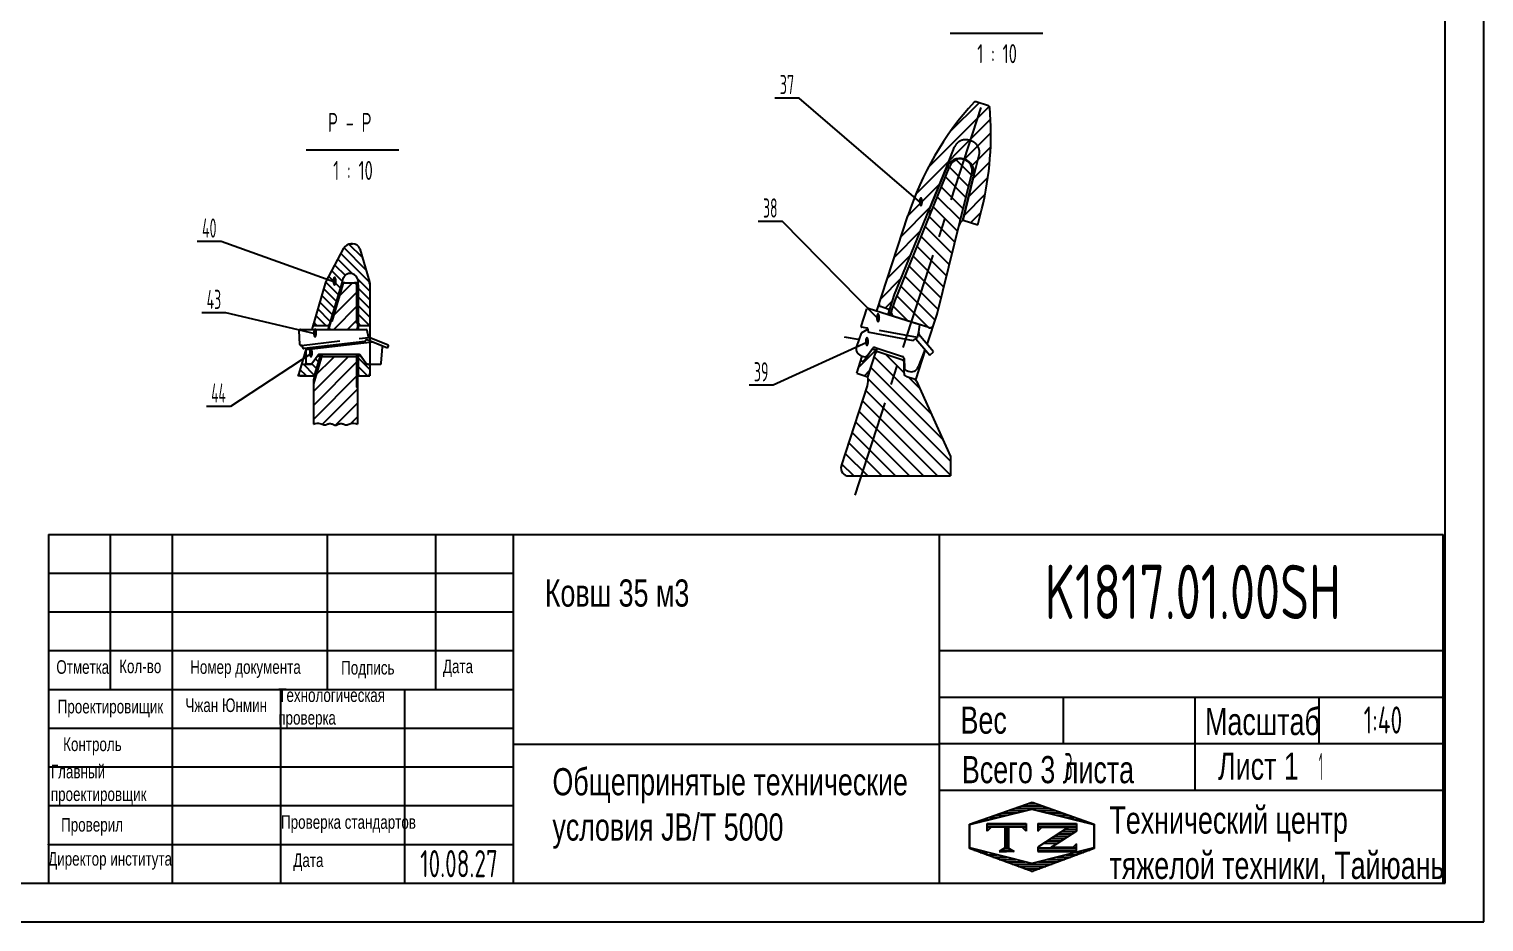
# Model space of a CAD drawing. Header units: millimetres. Extents: x 0 to 16800, y 391 to 12271.
# Drawn here: x 9305 to 16800, y 391 to 4991 of the extents above; entities that cross this region are included whole.
import ezdxf
from ezdxf.enums import TextEntityAlignment as Align

# ---------------------------------------------------------------- set-up
doc = ezdxf.new("R2010")
doc.units = ezdxf.units.MM
doc.header["$LTSCALE"] = 400
doc.linetypes.add('F', pattern=[0.75, 0.5, -0.25])
doc.linetypes.add('G', pattern=[2, 1.25, -0.25, 0.25, -0.25])
for name, color, linetype in [('01', 7, 'Continuous'), ('02', 1, 'Continuous'), ('04', 2, 'F'), ('05', 4, 'G'), ('11', 3, 'Continuous'), ('THICK', 7, 'Continuous')]:
    doc.layers.add(name, color=color, linetype=linetype)
doc.styles.get("Standard").update_dxf_attribs({"font": 'isocp', "width": 0.707, "bigfont": 'intecad.shx'})

# ---------------------------------------------------------------- blocks, each defined once
blk = doc.blocks.new('*U157')
at = {"layer": '01'}
for points in [[(415, 5), (415, 292)], [(25, 5), (415, 5)]]:
    blk.add_lwpolyline(points, dxfattribs=at)
at = {"layer": '02'}
for points in [[(420, 0), (420, 297)], [(0, 0), (420, 0)]]:
    blk.add_lwpolyline(points, dxfattribs=at)
blk = doc.blocks.new('*X161')
at = {"color": 0}
for p, q in [((127.0623067599372, 7.8), (132.0623067599371, 7.8)), ((127.0623067599372, 7.5), (132.0623067599371, 7.5)), ((127.0623067599372, 7.199999999999999), (127.3186648170174, 7.199999999999999)), ((128.3047797535214, 5.7), (130.1040560546682, 5.7)), ((128.7684504477093, 6), (130.5728060571586, 6)), ((129.2321211418971, 6.3), (131.0415560596489, 6.3)), ((129.695791836085, 6.6), (131.5103060621392, 6.6)), ((130.1594625302728, 6.899999999999999), (131.9790560646296, 6.899999999999999)), ((130.6231332244607, 7.199999999999999), (132.0623067599371, 7.199999999999999)), ((127.8411090593335, 5.399999999999999), (129.6353060521779, 5.399999999999999))]:
    blk.add_line(p, q, dxfattribs=at)
blk = doc.blocks.new('*X162')
at = {"color": 0}
for p, q in [((127.0623067599372, 4.8), (132.0621698415488, 4.8)), ((127.0623067599372, 4.5), (132.0621698415488, 4.5)), ((131.8374764070971, 5.1), (132.0621698415488, 5.1))]:
    blk.add_line(p, q, dxfattribs=at)
blk = doc.blocks.new('*X160')
at = {"color": 0}
for p, q in [((122.3410681278686, 4.5), (123.7212659738369, 4.5)), ((122.8178747700011, 4.8), (123.2444593317044, 4.8))]:
    blk.add_line(p, q, dxfattribs=at)
blk = doc.blocks.new('*X159')
at = {"color": 0}
for p, q in [((120.5312355100469, 7.8), (125.5312355100469, 7.8)), ((120.5312355100469, 7.5), (125.5312355100469, 7.5)), ((120.5312355100469, 7.199999999999999), (120.7875935671271, 7.199999999999999)), ((125.2748774529667, 7.199999999999999), (125.5312355100469, 7.199999999999999))]:
    blk.add_line(p, q, dxfattribs=at)
blk = doc.blocks.new('*X158')
at = {"color": 0}
for p, q in [((123.2428547894613, 9.6), (125.5249078678534, 9.6)), ((124.1041828740822, 9.9), (128.5163037872527, 9.9)), ((124.965510958703, 10.2), (127.6661617463699, 10.2)), ((125.8268390433239, 10.5), (126.8160197054871, 10.5)), ((127.0195949627868, 9.6), (129.3664458281355, 9.6)), ((118.2196210261618, 7.8), (118.3249078678534, 7.8)), ((118.936214366357, 8.1), (119.5249078678534, 8.1)), ((119.7975424509778, 8.4), (120.7249078678534, 8.4)), ((120.6588705355987, 8.7), (121.9249078678534, 8.7)), ((121.5201986202196, 9), (123.1249078678534, 9)), ((122.3815267048405, 9.299999999999999), (124.3249078678534, 9.299999999999999)), ((128.2195949627868, 9.299999999999999), (130.2165878690183, 9.299999999999999)), ((129.4195949627868, 9), (131.0667299099011, 9)), ((130.6195949627867, 8.7), (131.9168719507838, 8.7)), ((131.8195949627868, 8.4), (132.7670139916666, 8.4)), ((133.0195949627868, 8.1), (133.6171560325494, 8.1)), ((134.2195949627868, 7.8), (134.3244429950832, 7.8)), ((118.2196210261618, 7.5), (118.2722514153201, 7.5)), ((118.2196210261618, 7.199999999999999), (118.2722514153201, 7.199999999999999)), ((118.2196210261618, 6.899999999999999), (118.2722514153201, 6.899999999999999)), ((118.2196210261618, 6.6), (118.2722514153201, 6.6)), ((118.2196210261618, 6.3), (118.2722514153201, 6.3)), ((118.2196210261618, 6), (118.2722514153201, 6)), ((118.2196210261618, 5.7), (118.2722514153201, 5.7)), ((134.2722514153201, 7.5), (134.3244429950832, 7.5)), ((134.2722514153201, 7.199999999999999), (134.3244429950832, 7.199999999999999)), ((134.2722514153201, 6.899999999999999), (134.3244429950832, 6.899999999999999)), ((134.2722514153201, 6.6), (134.3244429950832, 6.6)), ((134.2722514153201, 6.3), (134.3244429950832, 6.3)), ((134.2722514153201, 6), (134.3244429950832, 6)), ((134.2722514153201, 5.7), (134.3244429950832, 5.7)), ((118.2196210261618, 5.399999999999999), (118.2722514153201, 5.399999999999999)), ((118.2196210261618, 5.1), (118.2722514153201, 5.1)), ((118.2196210261618, 4.8), (118.2722514153201, 4.8)), ((118.7871024193513, 4.5), (119.4195949627868, 4.5)), ((119.6109814534998, 4.2), (120.6195949627868, 4.2)), ((120.4348604876484, 3.9), (121.8195949627868, 3.9)), ((130.7249078678534, 3.9), (132.1379727865084, 3.9)), ((131.9249078678534, 4.2), (132.9511521266897, 4.2)), ((133.1249078678534, 4.5), (133.7643314668709, 4.5)), ((134.2722514153201, 5.399999999999999), (134.3244429950832, 5.399999999999999)), ((134.2722514153201, 5.1), (134.3244429950832, 5.1)), ((134.2722514153201, 4.8), (134.3244429950832, 4.8)), ((121.2587395217969, 3.6), (123.0195949627868, 3.6)), ((122.0826185559454, 3.3), (124.2195949627868, 3.3)), ((122.9064975900939, 3), (125.4195949627868, 3)), ((123.7303766242424, 2.7), (128.8852554257836, 2.7)), ((124.5542556583909, 2.4), (128.0720760856023, 2.4)), ((125.3781346925394, 2.1), (127.2588967454211, 2.1)), ((127.1249078678534, 3), (129.6984347659648, 3)), ((128.3249078678534, 3.3), (130.511614106146, 3.3)), ((129.5249078678534, 3.6), (131.3247934463272, 3.6)), ((126.2020137266879, 1.8), (126.4457174052399, 1.8))]:
    blk.add_line(p, q, dxfattribs=at)

msp = doc.modelspace()

# ---------------------------------------------------------------- hatches: boundary and pattern name
at = {"layer": '02'}
h = msp.add_hatch(dxfattribs=at)
h.set_pattern_fill('ANSI31', color=256, scale=16, style=0)
h.set_pattern_definition([(45, (-93172.12406388612, -43059.25666816656), (-35.92102448427661, 35.92102448427661), [])])
edge = h.paths.add_edge_path()
edge.add_line((13741.52497592233, 3554.646681255199), (13763.91771655795, 3623.564450461632))
edge.add_line((13763.91771655801, 3623.56445046185), (14030.70012741613, 4278.55482508137))
edge.add_arc((14099.23335716821, 4250.640735095276), 73.99999999999999, 71.32396867572572, 157.8385698437557, ccw=False)
edge.add_arc((14100.89409910086, 4250.101127330981), 73.99999999999999, -13.838569843708797, 72.67603132435539, ccw=False)
edge.add_line((14172.74613707466, 4232.401278772002), (14117.24597458201, 4007.099928329055))
edge.add_line((14117.24597458201, 4007.099928329055), (14193.53161893902, 3982.313219937638))
edge.add_line((14193.53161893902, 3982.313219937638), (14213.90766040463, 4065.029187832228))
edge.add_arc((12660.35008259266, 4447.728616134624), 1600, 346.1614301558864, 364.9973331147249)
edge.add_arc((14244.30610106742, 4586.232520547517), 9.999999999999998, 4.997333114724878, 71.99999999993966)
edge.add_line((14247.39627101117, 4595.743085710474), (14183.70415287534, 4616.437909387587))
edge.add_arc((14180.61398293158, 4606.92734422463), 9.999999999999998, 71.99999999993966, 137.5640099072211)
edge.add_arc((15354.08428238436, 3534.049226122585), 1600, 137.5640099072211, 161.9999999999397)
edge.add_line((13832.39385631212, 4028.476417122492), (13684.60486037821, 3573.628657361045))
edge.add_arc((13694.11542554116, 3570.5384874173), 9.999999999999998, 161.9999999999397, 251.9999999999397)
edge.add_line((13691.0252555974, 3561.027922254358), (13729.06751624919, 3548.667242479274))
edge.add_arc((13732.15599400574, 3558.199308919571), 10.01992941467413, 252.0471957395495, 339.2337552870497)
edge = h.paths.add_edge_path(flags=16)
edge.add_line((14133.06130197055, 4317.452158138567), (14122.9293939955, 4320.74421460005))
h = msp.add_hatch(dxfattribs=at)
h.set_pattern_fill('ANSI31', color=256, scale=16, angle=90, style=0)
h.set_pattern_definition([(135, (-94871.10424585326, -43059.25666816656), (-35.92102448427661, -35.92102448427661), [])])
h.paths.add_polyline_path([(14162.02919659196, 4247.428857998351, 0.391093997174669), (14122.70763406714, 4318.713344320193, 0.001446825827150962), (14122.31017114601, 4318.838442630306), (13850.39827775017, 3481.97968476381), (13894.97909615261, 3467.701258129735), (13894.92933579706, 3467.437763707796), (13939.77616456819, 3452.866145726464, 0.4142135623745085), (13964.97763478168, 3465.706936164835), (13983.5186544442, 3522.770327142814)])
h.paths.add_polyline_path([(14122.31017114601, 4318.838442630306, 0.03170940632132205), (14113.44557089947, 4320.994937439373, 0.3497925099405142), (14048.20330384125, 4284.413132494348), (13766.67776872892, 3593.226201859961), (13748.13674906639, 3536.162810882332, 0.4142135623731584), (13760.97753950481, 3510.961340668928), (13834.67911146557, 3487.014248294825), (13850.39827775001, 3481.97968476333)])
h.paths.add_polyline_path([(13877.15247901656, 3176.160361007333, 0.2107449059231601), (13865.11877063034, 3186.920229596519), (13827.12058269773, 3199.266589276962, -0.3249196962331725), (13813.3009225852, 3218.287719602875), (13813.3009225852, 3276.402572804825, 0.3249196962331272), (13806.39109252896, 3285.913137967782), (13788.57345316155, 3291.702439938617), (13592.6927022269, 2688.843477537524), (14052.82600866375, 2688.843477537532), (14052.82600866372, 2788.843477537539)])
h.paths.add_polyline_path([(13788.57345316153, 3291.702439938632), (13678.25089727131, 3327.548411286141, 0.4142135623734394), (13665.65016216461, 3321.128016066945), (13625.47795289585, 3197.490668948532, -0.1395991324167822), (13623.86784686547, 3153.702456395742), (13489.83902483076, 2741.204157312513, 0.5095254494942445), (13527.88128548257, 2688.843477537532), (13592.69270222688, 2688.843477537524)])
at = {"layer": '02', "linetype": 'Continuous'}
h = msp.add_hatch(dxfattribs=at)
h.set_pattern_fill('ANSI31', color=1, scale=10, style=0)
h.set_pattern_definition([(135, (11701.09604028678, 3000.286497573941), (22.45064030267288, 22.45064030267288), [])])
edge = h.paths.add_edge_path()
edge.add_ellipse((10846.36335461185, 3469.970636689), major_axis=(-4.242640687129896, 4.242640687129896), ratio=0.9999999999994644, start_angle=134.9999999999847, end_angle=208.5112462941349, ccw=False)
edge.add_line((10846.36335461185, 3463.970636689), (10775.44695041649, 3463.970636689))
edge.add_ellipse((10775.44695041649, 3469.970636688993), major_axis=(-4.242640687117602, 4.242640687117602), ratio=0.9999999999993895, start_angle=28.511246294097305, end_angle=134.9999999999825, ccw=False)
edge.add_line((10769.69369763063, 3471.67359951361), (10831.39215822174, 3680.114344753876))
edge.add_ellipse((10869.7471767941, 3668.761259256431), major_axis=(-28.28427124739785, 28.28427124739785), ratio=0.9999999999919409, start_angle=17.028564733254427, end_angle=28.511246294265106, ccw=False)
edge.add_line((10834.41991529288, 3687.522511741865), (10927.46837781534, 3862.731889174405))
edge.add_ellipse((10962.79563931661, 3843.970636689), major_axis=(-28.2842712474632, 28.2842712474632), ratio=0.9999999999998955, start_angle=-45.00000000000301, end_angle=17.028564733192923, ccw=False)
edge.add_line((10962.79563931661, 3883.970636689), (10972.33044226117, 3883.970636689))
edge.add_ellipse((10972.3304422612, 3843.970636689008), major_axis=(28.28427124745773, 28.28427124745773), ratio=0.9999999999996941, start_angle=335.5560452195183, end_angle=405.0000000000505, ccw=False)
edge.add_line((11009.78360936396, 3858.015574352501), (11058.47978162035, 3689.408987883913))
edge.add_ellipse((11020.05046098777, 3678.310009745443), major_axis=(28.28427124737776, 28.28427124737776), ratio=0.9999999999975246, start_angle=314.99999999992906, end_angle=331.10952986378385, ccw=False)
edge.add_line((11060.05046098777, 3678.310009745443), (11060.05046098777, 3469.970636689))
edge.add_ellipse((11054.05046098777, 3469.970636689), major_axis=(-4.242640687120002, 4.242640687120002), ratio=0.9999999999996622, start_angle=134.9999999999903, end_angle=225.0000000000097, ccw=False)
edge.add_line((11054.05046098777, 3463.970636689), (11006.05046098777, 3463.970636689))
edge.add_ellipse((11006.05046098777, 3469.970636689), major_axis=(4.242640687120002, 4.242640687120002), ratio=0.9999999999996624, start_angle=134.9999999999903, end_angle=225.0000000000097, ccw=False)
edge.add_line((11000.05046098777, 3469.970636689), (11000.05046098777, 3673.970636689))
edge.add_line((11000.05046098777, 3673.970636689), (11000.05046098777, 3683.135788078913))
edge.add_line((11000.05046098777, 3683.135788078913), (11000.05046098777, 3691.978220183451))
edge.add_ellipse((10960.05046098777, 3691.978220183466), major_axis=(28.28427124746496, 28.28427124746495), ratio=0.9999999999997682, start_angle=314.9999999999725, end_angle=478.5112462941177)
edge.add_line((10921.69544241538, 3703.331305680882), (10915.94205440767, 3683.89418403321))
edge.add_line((10915.94205440767, 3683.89418403321), (10852.11660739772, 3468.267673864384))
edge = h.paths.add_edge_path()
edge.add_line((11044.25339203217, 3266.441606502949), (11046.05046098778, 3263.970636688993))
edge.add_line((11046.05046098778, 3263.970636688993), (11049.10580853799, 3263.970636689))
edge.add_line((11049.10580853799, 3263.970636689), (11054.05046098777, 3263.970636689))
edge.add_ellipse((11054.05046098777, 3257.970636689), major_axis=(4.242640687120002, 4.242640687120002), ratio=0.9999999999996624, start_angle=314.99999999999034, end_angle=405.00000000000966, ccw=False)
edge.add_line((11060.05046098777, 3257.970636689), (11060.05046098777, 3213.970636689))
edge.add_ellipse((11050.05046098777, 3213.970636689), major_axis=(7.07106781186792, 7.07106781186792), ratio=0.9999999999993087, start_angle=225.0000000000198, end_angle=314.9999999999802, ccw=False)
edge.add_line((11050.05046098777, 3203.970636689), (11010.05046098777, 3203.970636689))
edge.add_ellipse((11010.05046098777, 3213.970636689), major_axis=(-7.071067811867919, 7.071067811867918), ratio=0.9999999999993088, start_angle=45.00000000001978, end_angle=134.9999999999802, ccw=False)
edge.add_line((11000.05046098777, 3213.970636689), (11000.05046098777, 3307.970636689))
edge.add_line((11000.05046098777, 3307.970636689), (11010.99511343757, 3307.970636689))
edge.add_ellipse((11010.99511343754, 3301.970636688993), major_axis=(-4.24264068713698, 4.24264068713698), ratio=0.9999999999972989, start_angle=261.02737338505597, end_angle=314.99999999964473, ccw=False)
edge.add_line((11015.84752994338, 3305.499666875045), (11044.25339203217, 3266.441606502949))
edge = h.paths.add_edge_path()
edge.add_line((10757.38933684357, 3263.970636689), (10760.44468439378, 3263.970636688993))
edge.add_line((10760.44468439378, 3263.970636688993), (10762.24175334939, 3266.441606502949))
edge.add_line((10762.24175334939, 3266.441606502949), (10790.64761543818, 3305.499666875045))
edge.add_ellipse((10795.50003194402, 3301.970636688993), major_axis=(-4.242640687129756, 4.242640687129755), ratio=0.9999999999974758, start_angle=-45.00000000007242, end_angle=8.97262661499019, ccw=False)
edge.add_line((10795.50003194402, 3307.970636689), (10804.66868439381, 3307.970636689))
edge.add_line((10804.66868439381, 3307.970636689), (10776.00455606698, 3211.132365314645))
edge.add_ellipse((10766.41580142388, 3213.970636689008), major_axis=(7.071067811875904, 7.071067811875906), ratio=0.9999999999989837, start_angle=225.0000000000291, end_angle=298.51124629406064, ccw=False)
edge.add_line((10766.41580142388, 3203.970636689), (10703.84250360445, 3203.970636689))
edge.add_ellipse((10703.84250360445, 3213.970636689008), major_axis=(-7.071067811872068, 7.071067811872067), ratio=0.9999999999993527, start_angle=28.51124629414062, end_angle=134.9999999999814, ccw=False)
edge.add_line((10694.25374896135, 3216.808908063364), (10706.94169763062, 3259.673599513617))
edge.add_ellipse((10712.69495041648, 3257.970636689), major_axis=(4.242640687124984, 4.242640687124985), ratio=0.9999999999978364, start_angle=45.000000000062016, end_angle=118.5112462940306, ccw=False)
edge.add_line((10712.69495041648, 3263.970636689), (10757.38933684357, 3263.970636689))
at = {"layer": '02'}
h = msp.add_hatch(dxfattribs=at)
h.set_pattern_fill('ANSI31', color=256, scale=16, style=0)
h.set_pattern_definition([(45, (1184.812844340893, 7188.556778531665), (-35.92102448427661, 35.92102448427661), [])])
h.paths.add_polyline_path([(10991.87890779981, 3673.970636689, 0.414213562373097), (10981.87890779981, 3683.970636689), (10931.60512055166, 3683.970636689, 0.3322256643592483), (10922.01636590857, 3676.808908063364), (10853.79097022931, 3446.317706444277, 0.1766281230566086), (10860.22779076971, 3443.970636689), (10987.87890779981, 3443.970636689, 0.1032437171756944), (10991.87890779981, 3444.805485299095)])
h.paths.add_polyline_path([(10991.87890779981, 3303.135788078913, 0.1032437171756951), (10987.87890779981, 3303.970636689), (10812.86779076971, 3303.970636689, 0.03094332138237123), (10811.63360759564, 3303.894184033217), (10769.87890779981, 3162.831009047301), (10769.87890779981, 2954.805338326607), (10779.92163240918, 2958.728541451614), (10788.76757967481, 2960.540963326608), (10796.55590975293, 2960.69682270161), (10803.42578279981, 2959.650338326608), (10809.51635897168, 2957.855728951608), (10814.96679842476, 2955.767213326622), (10819.91626131543, 2953.839010201611), (10824.50390779981, 2952.525338326608), (10828.85034334668, 2952.164635201609), (10833.00195467481, 2952.632213326606), (10836.98657381543, 2953.687603951612), (10840.83203279981, 2955.09033832661), (10844.56616365924, 2956.599947701621), (10848.21679842481, 2957.975963326606), (10851.81176912793, 2958.977916451613), (10855.37890779981, 2959.365338326612), (10858.94140779981, 2958.973463326611), (10862.50390779981, 2957.940338326609), (10866.06640779982, 2956.479713326602), (10869.62890779981, 2954.805338326607), (10873.19140779981, 2953.130963326612), (10876.75390779981, 2951.670338326612), (10880.31640779981, 2950.63721332661), (10883.87890779981, 2950.245338326609), (10887.44140779981, 2950.63721332661), (10891.00390779979, 2951.670338326612), (10894.56640779981, 2953.130963326619), (10898.12890779981, 2954.805338326607), (10901.69140779981, 2956.479713326609), (10905.25390779981, 2957.940338326609), (10908.81640779981, 2958.973463326611), (10912.37890779981, 2959.365338326612), (10915.94604647168, 2958.977916451613), (10919.54101717481, 2957.975963326613), (10923.19165194042, 2956.599947701614), (10926.92578279981, 2955.09033832661), (10930.77124178418, 2953.687603951612), (10934.75586092481, 2952.632213326613), (10938.90747225293, 2952.164635201609), (10943.25390779981, 2952.525338326608), (10947.84155428418, 2953.839010201611), (10952.79101717494, 2955.767213326666), (10958.2414566279, 2957.855728951608), (10964.33203279981, 2959.650338326615), (10971.20190584668, 2960.69682270161), (10978.99023592481, 2960.540963326608), (10987.83618319043, 2958.728541451614), (10997.87890779981, 2954.805338326607), (10997.87890779981, 3143.970636689008, -0.4142135623730062), (10991.87890779981, 3149.970636689008)])
h.paths.add_polyline_path([(10811.63360759564, 3303.894184033217, 0.2982166266984408), (10803.27903612662, 3296.808908063364), (10769.87890779981, 3183.970636688986), (10769.87890779981, 3162.831009047308)], flags=16)
h.paths.add_polyline_path([(10997.87890779981, 3293.970636689, 0.2982166266985458), (10991.87890779981, 3303.135788078913), (10991.87890779981, 3149.970636689008, 0.4142135623730063), (10997.87890779981, 3143.970636689008)], flags=17)
h.paths.add_polyline_path([(10997.87890779981, 3673.970636689, 0.2982166266985), (10991.87890779981, 3683.135788078913), (10991.87890779981, 3673.970636689), (10991.87890779981, 3444.805485299095, 0.2982166266984984), (10997.87890779981, 3453.970636689)])
h.paths.add_polyline_path([(10922.01636590857, 3676.808908063364), (10924.11360759563, 3683.894184033217, 0.298216626698645), (10915.75903612662, 3676.808908063364), (10850.63903612662, 3456.808908063364, 0.2982166266985046), (10853.79097022931, 3446.317706444277)])
h.paths.add_polyline_path([(10931.60512055166, 3683.970636689), (10925.34779076971, 3683.970636689, 0.03094332138223438), (10924.11360759563, 3683.894184033217), (10922.01636590857, 3676.808908063364, -0.3322256643592484)], flags=16)
h.paths.add_polyline_path([(10991.87890779981, 3683.135788078913, 0.1032437171756972), (10987.87890779981, 3683.970636689), (10981.87890779981, 3683.970636689, -0.414213562373097), (10991.87890779981, 3673.970636689)], flags=17)
h.paths.add_polyline_path([(10877.26963035503, 3109.037177706121), (10912.12553917407, 3142.355863590592), (10948.40236043274, 3104.405340018891), (10913.54645161371, 3071.08665413442)], flags=24)
h = msp.add_hatch(dxfattribs=at)
h.set_pattern_fill('ANSI31', color=256, scale=16, style=0)
h.set_pattern_definition([(45, (-94871.10424585326, -43059.25666816656), (-35.92102448427661, 35.92102448427661), [])])
h.paths.add_polyline_path([(13667.50417270587, 3326.834073787551, 0.4142135623697154), (13661.08377748679, 3339.434808894217), (13653.81699732502, 3341.795928897056, 0.3249196962780198), (13647.10879339194, 3339.616301312311), (13607.63902070174, 3284.322388231103, -0.3295578502110802), (13596.36131999972, 3280.553281078293), (13590.04566009941, 3282.605363374601), (13569.03250448197, 3217.933520266572), (13626.09589545965, 3199.392500604048)])

# ---------------------------------------------------------------- linework, layer by layer
for p, q in [((13592.36365291142, 3459.353366742373), (13620.98686514932, 3549.147100691374)), ((13628.53356888899, 3553.038922384152), (13893.79878039127, 3468.07929183586)), ((13620.44224845738, 3450.626412635505), (13594.66524367487, 3455.494344614326)), ((13888.22926567009, 3431.959096286544), (13894.92933579703, 3467.437763707789)), ((13627.42601494777, 3435.87422616679), (13628.09405916975, 3439.411699405897)), ((13632.36780936618, 3428.631390539336), (13859.74872812504, 3385.690992493135)), ((13859.74872812504, 3385.690992493135), (13882.41179444321, 3401.154026641056)), ((13882.41179444321, 3401.154026641056), (13888.22926566998, 3431.95909628602)), ((13965.32578118089, 3328.320192848976), (13897.13768372927, 3407.747603183972)), ((13946.05355298536, 3311.775066062586), (13965.32578118091, 3328.320192848991))]:
    msp.add_line(p, q)
for centre, radius, start, end in [((13626.70345371282, 3547.324845167142), 6, 72.240681210836, 162.3194736144199), ((13595.22194719319, 3458.442238980253), 3, 162.3194736144199, 259.305759533109), ((13618.66079719876, 3441.193150664516), 9.6, 349.3057595333139, 79.30575953310907), ((13633.51832997069, 3434.723705562265), 6.199999999999932, 169.3057595333139, 259.305759533109), ((13931.28528070431, 3435.351874546348), 43.90961371519739, 187.6485224076452, 218.9514187564213)]:
    msp.add_arc(centre, radius, start, end)
at = {"layer": '01'}
for p, q in [((14051.23120272559, 4970.338648863148), (14528.20766709844, 4970.338648863148)), ((14247.39627101117, 4595.743085710474), (14183.70415287534, 4616.437909387587)), ((10733.0716737798, 4368.723688115244), (11210.04813815266, 4368.723688115244)), ((13763.91771655801, 3623.56445046185), (14030.70012741613, 4278.55482508137)), ((13766.67776872887, 3593.226201860027), (14048.20330384125, 4284.413132494356)), ((13944.34220952624, 4061.230637843877), (14032.55123222588, 4277.796867367881)), ((14133.06130197055, 4317.452158138567), (14122.9293939955, 4320.74421460005)), ((13983.51865444419, 3522.770327142523), (14162.02919659196, 4247.428857998351)), ((14114.87120802177, 4005.822407453797), (14170.80304545937, 4232.876130208384)), ((13673.2603211628, 3538.713755780929), (13832.39385631212, 4028.476417122492)), ((10834.41991529286, 3687.522511741829), (10927.46837781534, 3862.731889174398)), ((10972.33044226118, 3883.970636689), (10962.79563931661, 3883.970636689)), ((11009.78360936395, 3858.01557435253), (11058.47978162035, 3689.408987883913)), ((11000.05046098777, 3673.970636689), (11000.05046098777, 3683.135788078913)), ((13741.82985274498, 3516.752179903346), (13766.67776872887, 3593.226201860027)), ((13932.6898710423, 3366.335417251928), (13983.51865444419, 3522.770327142553)), ((13939.77616456819, 3452.866145726464), (13760.97753950471, 3510.961340668957)), ((11035.85955817642, 3382.02150799272), (10722.069134896, 3344.717751378963)), ((11035.85955817642, 3382.02150799272), (11042.78049196732, 3390.809995346228)), ((11152.31174545907, 3347.856562604391), (11042.78049196731, 3390.809995346228)), ((11053.63154126915, 3405.405835530253), (11047.27978776398, 3438.435164814078)), ((11154.99513879592, 3362.916423168163), (11057.2706179591, 3401.239764672746)), ((13591.53117149575, 3424.872426300677), (13568.47986420771, 3354.925037269244)), ((13620.56112716823, 3441.037812540726), (13591.53117149575, 3424.872426300677)), ((13628.12912536659, 3439.608612338594), (13620.56112716823, 3441.037812540726)), ((13874.15722622641, 3395.521926005586), (13946.05355298536, 3311.775066062586)), ((10708.02814534405, 3361.175291061516), (10706.51804259446, 3360.995768357016)), ((10715.40278970814, 3349.967498214419), (10714.69449053193, 3355.925544226067)), ((10795.01125180184, 3311.499666875052), (10762.2417533494, 3266.441606502949)), ((11006.63147707393, 3313.970636689), (10799.86366830766, 3313.970636689)), ((11011.48389357975, 3311.499666875052), (11044.25339203219, 3266.441606502949)), ((11152.31174545907, 3347.856562604391), (11156.69279580491, 3359.028240986247)), ((13569.03250448194, 3217.93352026655), (13597.54512440561, 3305.686341207398)), ((13597.5189828695, 3305.691277980335), (13611.27582324385, 3303.093328228202)), ((13623.16689819485, 3307.771393079467), (13651.0470684245, 3345.648775617938)), ((13625.47795289585, 3197.490668948562), (13665.65016216461, 3321.128016066952)), ((13626.09589545965, 3199.392500604063), (13667.50417270587, 3326.834073787551)), ((13664.41953323473, 3349.94794120103), (13804.48811831148, 3304.436899086071)), ((13806.39109252896, 3285.913137967782), (13678.2508972713, 3327.548411286141)), ((13873.50860444671, 3184.194207341436), (13923.49862707475, 3338.047677006853)), ((13915.70178332932, 3330.346654318051), (13885.7309873408, 3250.061217358332)), ((13918.29973308144, 3344.103494692437), (13915.70178332931, 3330.346654318066)), ((10757.38933684358, 3263.970636689), (10738.28644143351, 3263.970636689)), ((13812.77311808303, 3293.428033857057), (13814.40233089897, 3245.040580260062)), ((13813.3009225852, 3218.287719602882), (13813.3009225852, 3276.402572804825)), ((13821.52411237867, 3234.477659642169), (13834.70448579966, 3228.622938770637)), ((10732.16915251417, 3203.970636689), (10703.84250360445, 3203.970636689)), ((13489.83902483076, 2741.204157312513), (13623.86784686547, 3153.702456395749)), ((13569.03250448195, 3217.933520266564), (13626.09589545968, 3199.392500604048)), ((13865.11877063034, 3186.920229596519), (13827.1205826977, 3199.266589276969)), ((13877.15247901656, 3176.160361007333), (14052.82600866373, 2788.843477537532)), ((14052.82600866373, 2788.843477537532), (14052.82600866373, 2688.843477537532)), ((13527.88128548257, 2688.843477537532), (14052.82600866373, 2688.843477537532)), ((13527.88128548257, 2688.843477537532), (14052.82600866373, 2688.843477537532))]:
    msp.add_line(p, q, dxfattribs=at)
at = {"layer": '01', "color": 7, "linetype": 'Continuous'}
for p, q in [((14160.12399436569, 4413.808291480029), (14147.54002210533, 4417.897071924261)), ((14117.24597458201, 4007.099928329055), (14172.74613707466, 4232.401278772002)), ((14193.53161893902, 3982.313219937638), (14213.90766040463, 4065.029187832228)), ((14117.24597458201, 4007.099928329055), (14193.53161893902, 3982.313219937638)), ((10962.79563931661, 3883.970636689), (10972.33044226118, 3883.970636689)), ((10831.39215822174, 3680.114344753854), (10761.42146440341, 3443.726865637864)), ((10915.94205440767, 3683.89418403321), (10844.85252816266, 3443.726865637864)), ((10915.75903612662, 3676.808908063364), (10850.63903612662, 3456.808908063364)), ((10921.69544241538, 3703.331305680875), (10915.94205440767, 3683.89418403321)), ((10917.17623758175, 3683.970636689), (10996.05046098777, 3683.970636689)), ((10925.34779076971, 3683.970636689), (10987.87890779981, 3683.970636689)), ((10997.87890779981, 3673.970636689), (10997.87890779981, 3453.970636689)), ((11000.05046098777, 3691.978220183444), (11000.05046098777, 3683.135788078913)), ((11000.05046098777, 3673.970636689), (11000.05046098777, 3443.726865637878)), ((11060.05046098777, 3678.310009745421), (11060.05046098777, 3213.970636689)), ((13730.40159748134, 3520.412442549594), (13763.91771655795, 3623.564450461632)), ((13729.06751624919, 3548.667242479274), (13691.0252555974, 3561.027922254358)), ((10775.44695041649, 3463.970636689), (10846.36335461185, 3463.970636689)), ((10850.63903612662, 3456.808908063364), (10846.76675156868, 3443.726865637856)), ((10997.87890779981, 3453.970636689), (10997.87890779981, 3443.726865637871)), ((11006.05046098777, 3463.970636689), (11054.05046098777, 3463.970636689)), ((10699.81492285052, 3366.704562767247), (10696.87233329883, 3437.477614036425)), ((10702.86715386655, 3443.726865637856), (11041.32174175233, 3443.726865637878)), ((11074.13246994883, 3378.515102020157), (10732.28644143351, 3337.876063665184)), ((10860.22779076971, 3443.970636689), (10987.87890779981, 3443.970636689)), ((11122.47696660642, 3359.556475879928), (11042.78049196732, 3390.809995346235)), ((10732.48115312637, 3345.955543755988), (10694.25374896135, 3216.808908063356)), ((10732.28644143351, 3269.970636689), (10732.28644143351, 3345.932396212096)), ((10790.64761543818, 3305.499666875052), (10762.24175334939, 3266.441606502949)), ((10808.3589077998, 3313.970636689), (10769.87890779981, 3183.970636688986)), ((10806.44468439381, 3313.970636689), (10776.00455606698, 3211.132365314645)), ((10795.500031944, 3307.970636689), (10804.66868439379, 3307.970636689)), ((10812.86779076971, 3303.970636689), (10987.87890779981, 3303.970636689)), ((10997.87890779981, 3313.970636688993), (10997.87890779981, 2954.805338326607)), ((11000.05046098777, 3313.970636689), (11000.05046098777, 3213.970636689)), ((11010.99511343756, 3307.970636689), (11000.05046098777, 3307.970636689)), ((11015.84752994338, 3305.499666875052), (11044.25339203217, 3266.441606502949)), ((11118.77385981342, 3269.437830105153), (11126.26273770662, 3353.43783010516)), ((13607.54165988721, 3284.185993718314), (13647.10879339245, 3339.616301313024)), ((13653.81699732502, 3341.795928897056), (13661.08377748679, 3339.434808894217)), ((13653.81699732494, 3341.795928897041), (13656.58092934743, 3340.897872943893)), ((13670.59434264966, 3336.344638950537), (13667.50417270587, 3326.834073787551)), ((13670.59434264963, 3336.344638950566), (13674.00261104167, 3346.834210471028)), ((10712.69495041648, 3263.970636689), (10757.38933684357, 3263.970636689)), ((11049.10580853799, 3263.970636689), (11054.05046098777, 3263.970636689)), ((11049.10580853801, 3263.970636689), (11112.79756354028, 3263.970636689)), ((13590.04566009943, 3282.605363374601), (13596.36131999971, 3280.553281078301)), ((10703.84250360445, 3203.970636689), (10766.41580142388, 3203.970636689)), ((10769.87890779981, 3183.970636689), (10769.87890779981, 2954.805338326607)), ((11010.05046098777, 3203.970636689), (11050.05046098777, 3203.970636689))]:
    msp.add_line(p, q, dxfattribs=at)
at = {"layer": '01'}
for centre, radius, start, end in [((15354.08428238436, 3534.049226122585), 1600, 137.5640099072019, 161.9999999999966), ((14180.61398293158, 4606.92734422463), 9.999999999999998, 71.99999999997992, 137.5640099072019), ((14244.30610106742, 4586.232520547517), 9.999999999999998, 4.997333114743036, 71.99999999997992), ((14099.23335716821, 4250.640735095276), 73.99999999999999, 71.3239686757424, 157.8385698437316), ((14099.23221252518, 4250.637212246289), 72, 71.99999999997992, 157.8385698437316), ((14103.770787424, 4261.780086559691), 60, 346.1614301563161, 157.8385698437316), ((14100.89295445783, 4250.097604481994), 72, 346.1614301563161, 79.9596372505338), ((14100.89409910086, 4250.101127330981), 73.99999999999999, 346.1614301563161, 72.67603132434773), ((13896.89135429802, 4045.469408890782), 50, 337.8385698437316, 18.37437195511746), ((14143.99553836241, 3965.180392466715), 50, 125.6256280452865, 166.1614301563161), ((10962.79563931661, 3843.970636689), 40, 90, 152.0285647330975), ((10972.33044226118, 3843.970636689), 40, 20.55604521969325, 90), ((10869.74717679412, 3668.761259256431), 40, 152.0285647330975, 163.5112462939296), ((10917.17623758175, 3673.970636689), 10, 90, 97.08942477240741), ((10996.05046098777, 3673.970636689), 10, 66.42182152125577, 90), ((11020.05046098777, 3678.310009745421), 40, 0, 16.10952986384962), ((13767.15787939221, 3529.982470994841), 20, 161.9999999999966, 251.99999999998), ((13945.9565044557, 3471.887276052363), 20, 251.99999999998, 341.9999999999966), ((11041.32174175233, 3437.726865637871), 6, 6.779567945050804, 90), ((11059.46114313201, 3406.825603863666), 5.999999999999999, 188.0833077891804, 248.5870305254555), ((10705.80974341823, 3366.953814368679), 5.999999999999999, 182.3808625902413, 276.7795679454679), ((10708.73644452027, 3355.21724504986), 5.999999999999999, 6.779567945050804, 96.77956794546785), ((10721.36083571978, 3350.675797390626), 5.999999999999999, 186.7795679450508, 276.7795679454679), ((10799.86366830766, 3307.970636689), 6, 90, 143.9726266151014), ((11006.63147707393, 3307.970636689), 6, 36.02737338489864, 90), ((11153.89987620944, 3360.123503572713), 3, 338.5870305251168, 68.58703052545546), ((13604.57056076821, 3343.031273282166), 37.99999999999999, 161.7602569211248, 259.3057595333187), ((13613.50263731716, 3314.884905691939), 12, 259.3057595333187, 323.6445606067522), ((13660.71132930222, 3338.535263005451), 12, 71.99999999997992, 143.6445606067522), ((13657.99360754292, 3329.924243731304), 9.999999999999998, 341.9999999999966, 71.99999999954319), ((13675.16072732755, 3318.037846123199), 10, 71.99999999997992, 161.9999999999966), ((13800.77991437893, 3293.024220890551), 12, 1.928428965289801, 71.99999999997992), ((10712.69495041648, 3257.970636689), 6, 90, 163.5112462939296), ((10738.28644143351, 3269.970636689), 6, 180, 270), ((10757.38933684358, 3269.970636689), 6, 270, 323.9726266151014), ((11049.10580853801, 3269.970636689), 6, 216.0273733848986, 270), ((11054.05046098777, 3257.970636689), 6, 0, 90), ((13803.3009225852, 3276.402572804825), 10, 0, 71.99999999997992), ((13826.39553460306, 3245.444393226575), 12, 169.3057595333139, 246.0492111520591), ((13850.13065617695, 3263.350928454642), 37.99999999999999, 246.0492111520591, 339.5292449159726), ((10703.84250360445, 3213.970636689), 10, 163.5112462939296, 270), ((13547.78332556185, 3178.423815945742), 80, 341.9999999999966, 13.78833061711649), ((13833.3009225852, 3218.287719602882), 20, 180, 251.99999999998), ((13858.93843074286, 3167.899099270591), 20, 24.39739892748442, 71.99999999997992), ((13527.88128548257, 2728.843477537517), 40, 161.9999999999966, 270)]:
    msp.add_arc(centre, radius, start, end, dxfattribs=at)
at = {"layer": '01', "color": 7, "linetype": 'Continuous'}
for centre, radius, start, end in [((12660.35008259266, 4447.728616134624), 1600, 346.1614301559117, 4.997333114743036), ((10925.34779076971, 3673.970636689), 10, 90, 163.5112462941591), ((10960.05046098777, 3691.978220183444), 40, 0, 163.5112462939296), ((10987.87890779981, 3673.970636689), 10, 0, 90), ((13694.11542554116, 3570.5384874173), 9.999999999999998, 161.9999999999966, 251.99999999998), ((13732.15599400574, 3558.199308919571), 10.01992941467413, 252.0471957395495, 339.2337552871111), ((10775.44695041649, 3469.970636689), 6, 163.5112462939296, 270), ((10846.36335461185, 3469.970636689), 6, 270, 343.5112462939297), ((10860.22779076971, 3453.970636689), 10, 163.5112462941591, 270), ((10987.87890779981, 3453.970636689), 10, 270, 0), ((11006.05046098777, 3469.970636689), 6, 180, 270), ((11054.05046098777, 3469.970636689), 6, 270, 0), ((10702.86715386652, 3437.726865637849), 6, 90, 182.3808625902413), ((10795.500031944, 3301.970636689), 6, 90, 143.9726266149769), ((10812.86779076971, 3293.970636689), 10, 90, 163.5112462941591), ((10987.87890779981, 3293.970636689), 10, 0, 90), ((11010.99511343756, 3301.970636689), 6, 36.02737338502315, 90), ((11120.28644143351, 3353.970636689), 6, 354.905361143553, 68.58703052523288), ((13651.9628953587, 3336.08958979927), 5.999999999999999, 71.99999999997992, 144.0000000001912), ((10757.38933684357, 3269.970636689), 6, 270, 323.9726266149768), ((11049.10580853799, 3269.970636689), 6, 216.0273733850231, 270), ((11112.79756354028, 3269.970636689), 6, 270, 354.905361143553), ((13599.45148994346, 3290.063846241243), 9.999999999999998, 251.99999999998, 324.0000000001912), ((10766.41580142388, 3213.970636689), 10, 270, 343.5112462939297), ((11010.05046098777, 3213.970636689), 10, 180, 270), ((11050.05046098777, 3213.970636689), 10, 270, 0)]:
    msp.add_arc(centre, radius, start, end, dxfattribs=at)
at = {"layer": '02'}
for p, q in [((13271.70198080824, 4635.455305517775), (13147.70198080824, 4635.455305517775)), ((13899.52258707527, 4096.121143021424), (13271.70198080824, 4635.455305517775)), ((13185.9287640634, 3999.603026231165), (13061.9287640634, 3999.603026231165)), ((13679.08119846465, 3498.571326101239), (13185.9287640634, 3999.603026231165)), ((10295.63562413505, 3896.192866462943), (10171.63562413505, 3896.192866462943)), ((10879.15313222034, 3687.525563824338), (10295.63562413505, 3896.192866462943)), ((10319.55180790889, 3528.500360684242), (10195.55180790889, 3528.500360684242)), ((10778.58277655203, 3420.065522356896), (10319.55180790889, 3528.500360684242)), ((13621.5918197137, 3375.728232771373), (13138.76833043023, 3155.562406191948)), ((10757.41451169547, 3317.319705285821), (10343.04970948968, 3046.449494161459)), ((11112.79756354028, 3263.970636689), (11118.28644143352, 3263.970636689)), ((13138.76833043023, 3155.562406191948), (13014.76833043023, 3155.562406191948)), ((10343.04970948968, 3046.449494161459), (10219.04970948968, 3046.449494161459))]:
    msp.add_line(p, q, dxfattribs=at)
at = {"layer": '02', "color": 1, "linetype": 'Continuous'}
for p, q in [((10832.53362063454, 3683.970636689), (10831.39215822174, 3680.114344753854)), ((10832.53362063454, 3683.970636689), (10834.41991529286, 3687.522511741829)), ((10917.87890779981, 3683.970636689), (10915.75903612662, 3676.808908063364)), ((10925.34779076971, 3683.970636689), (10917.87890779981, 3683.970636689)), ((10924.13623758176, 3683.970636689), (10922.01636590857, 3676.808908063364)), ((10987.87890779981, 3683.970636689), (10997.87890779981, 3683.970636689)), ((10991.87890779981, 3673.970636689), (10991.87890779981, 3683.970636689)), ((10997.87890779981, 3673.970636689), (10997.87890779981, 3683.970636689)), ((11060.05046098777, 3683.970636689), (11058.47978162035, 3689.408987883899)), ((11060.05046098777, 3683.970636689), (11060.05046098777, 3678.310009745421)), ((10792.44468439379, 3307.970636689), (10790.64761543818, 3305.499666875052)), ((10795.500031944, 3307.970636689), (10792.44468439379, 3307.970636689)), ((10796.80832075744, 3313.970636689), (10795.01125180184, 3311.499666875052)), ((10799.86366830766, 3313.970636689), (10796.80832075744, 3313.970636689)), ((11006.63147707393, 3313.970636689), (11009.68682462415, 3313.970636689)), ((11009.68682462415, 3313.970636689), (11011.48389357975, 3311.499666875052)), ((11010.99511343756, 3307.970636689), (11014.05046098777, 3307.970636689)), ((11014.05046098777, 3307.970636689), (11015.84752994338, 3305.499666875052)), ((11126.66192051901, 3357.915317482837), (11122.47696660642, 3359.556475879928)), ((11126.26273770662, 3353.43783010516), (11126.66192051901, 3357.915317482837)), ((10757.38933684357, 3263.970636689), (10760.44468439379, 3263.970636689)), ((10757.38933684358, 3263.970636689), (10760.44468439381, 3263.970636689)), ((10760.44468439379, 3263.970636689), (10762.24175334939, 3266.441606502949)), ((10762.2417533494, 3266.441606502949), (10760.44468439381, 3263.970636689)), ((11046.05046098777, 3263.970636689), (11044.25339203217, 3266.441606502949)), ((11044.25339203219, 3266.441606502949), (11046.05046098778, 3263.970636689)), ((11049.10580853799, 3263.970636689), (11046.05046098777, 3263.970636689)), ((11049.10580853801, 3263.970636689), (11046.05046098778, 3263.970636689)), ((11118.28644143352, 3263.970636689), (11118.77385981342, 3269.437830105153)), ((10694.25374896135, 3216.808908063356), (10690.45362063454, 3203.970636689)), ((10703.84250360445, 3203.970636689), (10690.45362063454, 3203.970636689)), ((10766.41580142388, 3203.970636689), (10773.88468439378, 3203.970636689)), ((10776.00455606698, 3211.132365314645), (10773.88468439378, 3203.970636689)), ((11000.05046098777, 3213.970636689), (11000.05046098777, 3203.970636689)), ((11010.05046098777, 3203.970636689), (11000.05046098777, 3203.970636689)), ((11050.05046098777, 3203.970636689), (11060.05046098777, 3203.970636689)), ((11060.05046098777, 3213.970636689), (11060.05046098777, 3203.970636689))]:
    msp.add_line(p, q, dxfattribs=at)
at = {"layer": '02'}
msp.add_lwpolyline([(10769.87890779981, 2954.805338326607), (10779.92163240918, 2958.728541451614), (10788.76757967481, 2960.540963326608), (10796.55590975293, 2960.69682270161), (10803.42578279981, 2959.650338326608), (10809.51635897168, 2957.855728951608), (10814.96679842481, 2955.767213326608), (10819.91626131543, 2953.839010201611), (10824.50390779981, 2952.525338326608), (10828.85034334668, 2952.164635201609), (10833.00195467481, 2952.632213326613), (10836.98657381543, 2953.687603951612), (10840.83203279981, 2955.09033832661), (10844.56616365918, 2956.599947701614), (10848.21679842481, 2957.975963326613), (10851.81176912793, 2958.977916451613), (10855.37890779981, 2959.365338326612), (10858.94140779981, 2958.973463326611), (10862.50390779981, 2957.940338326609), (10866.06640779981, 2956.479713326609), (10869.62890779981, 2954.805338326607), (10873.19140779981, 2953.130963326612), (10876.75390779981, 2951.670338326612), (10880.31640779981, 2950.63721332661), (10883.87890779981, 2950.245338326609), (10887.44140779981, 2950.63721332661), (10891.00390779981, 2951.670338326612), (10894.56640779981, 2953.130963326612), (10898.12890779981, 2954.805338326607), (10901.69140779981, 2956.479713326609), (10905.25390779981, 2957.940338326609), (10908.81640779981, 2958.973463326611), (10912.37890779981, 2959.365338326612), (10915.94604647168, 2958.977916451613), (10919.54101717481, 2957.975963326613), (10923.19165194043, 2956.599947701614), (10926.92578279981, 2955.09033832661), (10930.77124178418, 2953.687603951612), (10934.75586092481, 2952.632213326613), (10938.90747225293, 2952.164635201609), (10943.25390779981, 2952.525338326608), (10947.84155428418, 2953.839010201611), (10952.79101717481, 2955.767213326608), (10958.24145662793, 2957.855728951608), (10964.33203279981, 2959.650338326608), (10971.20190584668, 2960.69682270161), (10978.99023592481, 2960.540963326608), (10987.83618319043, 2958.728541451614), (10997.87890779981, 2954.805338326614)], dxfattribs=at)
at = {"layer": '04', "color": 2, "linetype": 'F'}
for p, q in [((14030.70012741613, 4278.55482508137), (14073.43151886008, 4383.46672688123)), ((14172.74613707466, 4232.401278772002), (14199.84138387115, 4342.393671940979)), ((10922.01636590857, 3676.808908063364), (10853.02408135061, 3443.726865637864)), ((10991.87890779981, 3673.970636689), (10991.87890779981, 3443.726865637878)), ((13882.41179444321, 3401.154026641056), (13620.44224845738, 3450.626412635505)), ((10814.61623758175, 3313.970636689), (10769.87890779981, 3162.831009047301)), ((10991.87890779981, 3313.970636689), (10991.87890779981, 3149.970636689008)), ((10997.87890779981, 3143.970636689008), (10997.87890779981, 3143.970636689))]:
    msp.add_line(p, q, dxfattribs=at)
at = {"layer": '04'}
msp.add_line((10708.02814534405, 3361.175291061516), (11055.34069232128, 3402.464195247592), dxfattribs=at)
at = {"layer": '04', "color": 2, "linetype": 'F'}
for centre, radius, start, end in [((14128.99900244284, 4360.833680946551), 59.99999999999999, 71.99999999997992, 157.8385698437316), ((14141.5829747032, 4356.744900502319), 59.99999999999999, 346.1614301559117, 71.99999999997992), ((10931.60512055166, 3673.970636689), 10, 90, 163.5112462941591), ((10981.87890779981, 3673.970636689), 10, 0, 90), ((10997.87890779981, 3149.970636689008), 6, 180, 270)]:
    msp.add_arc(centre, radius, start, end, dxfattribs=at)
at = {"layer": '05', "color": 4, "linetype": 'G'}
msp.add_line((13560.43814963352, 2589.574172021898), (14229.24680408909, 4647.955557360194), dxfattribs=at)
at = {"layer": '05'}
msp.add_line((13503.519911233, 3406.15096432481), (13584.57399180117, 3390.844075330522), dxfattribs=at)
at = {"layer": 'THICK'}
for p, q in [((9405.129954055928, 2387.640810365137), (9405.129954055928, 591.3848103651362)), ((9405.129954055928, 2387.640810365137), (16590.15395405593, 2387.640810365137)), ((9724.361044766398, 2386.774466455044), (9724.361044766398, 2387.640810365137)), ((9724.46435405593, 1589.304810365137), (9724.46435405593, 2387.640810365137)), ((10043.79875405593, 591.3848103651362), (10043.79875405593, 2387.640810365137)), ((10842.13475405593, 1589.304810365137), (10842.13475405593, 2387.640810365137)), ((11400.96995405593, 1589.304810365137), (11400.96995405593, 2387.640810365137)), ((11800.13795405593, 591.3848103651362), (11800.13795405593, 2387.640810365137)), ((13995.56195405593, 591.3848103651362), (13995.56195405593, 2387.640810365137)), ((16590.15395405593, 591.3848103651362), (16590.15395405593, 2387.640810365137)), ((9405.129954055928, 1788.888810365137), (11800.13795405593, 1788.888810365137)), ((13995.56195405593, 1788.888810365137), (16590.15395405593, 1788.888810365137)), ((9405.129954055928, 1589.304810365137), (11800.13795405593, 1589.304810365137)), ((10602.63395405593, 591.3848103651362), (10602.63395405593, 1589.304810365137)), ((11241.30275405593, 591.3848103651362), (11241.30275405593, 1589.304810365137)), ((13995.56195405593, 1549.388010365136), (16590.15395405593, 1549.388010365136)), ((14634.23075405593, 1309.887210365137), (14634.23075405593, 1549.388010365136)), ((15312.81635405593, 1070.386410365136), (15312.81635405593, 1549.388010365136)), ((15951.48515405593, 1309.887210365137), (15951.48515405593, 1549.388010365136)), ((11800.13795405593, 1306.427102539469), (13995.56195405593, 1306.427102539469)), ((13995.56195405593, 1309.887210365137), (16590.15395405593, 1309.887210365137)), ((13995.56195405593, 1070.386410365136), (16590.15395405593, 1070.386410365136)), ((9405.129954055928, 591.3848103651362), (16590.15395405593, 591.3848103651362))]:
    msp.add_line(p, q, dxfattribs=at)
at = {"layer": 'THICK', "color": 3}
for p, q in [((9405.129954055928, 2188.056810365137), (11800.13795405593, 2188.056810365137)), ((9405.129954055928, 1988.472810365137), (11800.13795405593, 1988.472810365137)), ((9405.129954055928, 1389.720810365136), (11800.13795405593, 1389.720810365136)), ((9405.129954055928, 1190.136810365136), (11800.13795405593, 1190.136810365136)), ((9405.129954055928, 990.5528103651361), (11800.13795405593, 990.5528103651361)), ((14149.3244889058, 894.9954288582819), (14472.8517876793, 1007.679772217155)), ((14472.8517876793, 1007.679772217155), (14792.17744647481, 894.9954288582819)), ((14151.42532562373, 892.4577131681297), (14470.75972562373, 972.29131316813)), ((14470.75972562373, 972.29131316813), (14790.09412562373, 892.4577131681297)), ((14149.3244889058, 769.5060557243662), (14149.3244889058, 894.9954288582819)), ((14151.42532562373, 772.7073131681302), (14151.42532562373, 892.4577131681297)), ((14241.59674193608, 858.8001091463877), (14241.59674193608, 898.7169091463875)), ((14241.59674193608, 898.7169091463875), (14441.18074193608, 898.7169091463875)), ((14261.55514193608, 878.7585091463873), (14241.59674193608, 858.8001091463877)), ((14421.22234193608, 878.7585091463873), (14261.55514193608, 878.7585091463873)), ((14332.65444063578, 878.949129310547), (14332.65444063578, 769.4660433954261)), ((14341.38600926412, 878.949129310547), (14341.38600926412, 769.4660433954261)), ((14351.36493766982, 878.949129310547), (14351.36493766982, 769.4660433954261)), ((14441.18074193608, 858.8001091463877), (14421.22234193608, 878.7585091463873)), ((14441.18074193608, 898.7169091463875), (14441.18074193608, 858.8001091463877)), ((14502.2962068037, 898.7169091463875), (14502.2962068037, 858.8001091463877)), ((14502.2962068037, 898.7169091463875), (14701.8802068037, 898.7169091463875)), ((14502.2962068037, 858.8001091463877), (14522.2546068037, 878.7585091463873)), ((14659.46429155333, 878.7585091463873), (14502.2962068037, 777.06904285939)), ((14522.2546068037, 878.7585091463873), (14659.46429155333, 878.7585091463873)), ((14701.87474145978, 859.1813494747082), (14599.62526110989, 793.7416823984233)), ((14701.8802068037, 898.7169091463875), (14701.8802068037, 858.8001091463877)), ((14790.09412562373, 892.4577131681297), (14790.09412562373, 772.7073131681302)), ((14792.17744647481, 894.9954288582819), (14792.17744647481, 769.5060557243662)), ((9405.129954055928, 790.9688103651358), (11800.13795405593, 790.9688103651358)), ((14472.8517876793, 651.6996962842759), (14149.3244889058, 769.5060557243662)), ((14470.75972562373, 692.87371316813), (14151.42532562373, 772.7073131681302)), ((14341.38600926412, 778.5896364953608), (14302.71767214763, 754.2600653235661)), ((14302.71767214763, 754.2600653235661), (14341.38600926412, 754.2600653235661)), ((14341.38600926412, 778.5896364953608), (14380.05434638061, 754.2600653235661)), ((14380.05434638061, 754.2600653235661), (14341.38600926412, 754.2600653235661)), ((14790.09412562373, 772.7073131681302), (14470.75972562373, 692.87371316813)), ((14792.17744647481, 769.5060557243662), (14472.8517876793, 651.6996962842759)), ((14502.2962068037, 777.06904285939), (14502.2962068037, 754.2600653235661)), ((14502.2962068037, 754.2600653235661), (14701.87474145978, 754.2600653235661)), ((14599.62526110989, 793.7416823984233), (14569.12023426838, 774.2184653235656)), ((14681.91634145978, 774.2184653235656), (14569.12023426838, 774.2184653235656)), ((14701.87474145978, 794.1768653235667), (14681.91634145978, 774.2184653235656)), ((14701.87474145978, 754.2600653235661), (14701.87474145978, 794.1768653235667))]:
    msp.add_line(p, q, dxfattribs=at)
for p in [(9405.129954055928, 790.9688103651358), (9405.129954055928, 591.3848103651362)]:
    msp.add_point(p, dxfattribs=at)

# ---------------------------------------------------------------- block references
at = {"layer": '01', "xscale": 40, "yscale": 40, "zscale": 40}
msp.add_blockref('*U157', (0, 391.3848103651362), dxfattribs=at)
at = {"layer": 'THICK', "color": 3, "xscale": 39.91680000000042, "yscale": 39.91679999999997, "zscale": 39.91680000000001}
for name in ['*X158', '*X159', '*X161', '*X160', '*X162']:
    msp.add_blockref(name, (9430.375520328642, 581.6321424392445), dxfattribs=at)

# ---------------------------------------------------------------- texts
at = {"layer": '01', "attachment_point": 1}
for s, insert, char_height in [('{\\fArial|b0|i0|c204|p34;\\C3;Ковш 35 м3}', (11962.26537962779, 2155.572707719824), 140), ('{\\fArial|b0|i0|c204|p34;Отметка}', (9445.735416764022, 1739.382838543523), 70), ('{\\fArial|b0|i0|c204|p34;Кол-во}', (9769.440775820018, 1742.896344779758), 70), ('{\\fArial|b0|i0|c204|p34;Номер документа}', (10135.36856809527, 1739.382838543523), 70), ('{\\fArial|b0|i0|c204|p34;Дата}', (11437.22717079329, 1742.896344779758), 70), ('{\\fArial|b0|i0|c204|p34;Технологическая\\Pпроверка}', (10589.22310098566, 1594.402891164704), 70), ('{\\fArial|b0|i0|c204|p34;\\C3;Чжан Юнмин}', (10110.73882481112, 1542.626489314287), 70), ('{\\fArial|b0|i0|c204|p34;Вес}', (14103.90527916445, 1500.961942798651), 140), ('{\\fArial|b0|i0|c204|p34;Контроль}', (9480.884031011337, 1341.430442155688), 70), ('{\\fArial|b0|i0|c204|p34;Главный \\Pпроектировщик}', (9417.550381182446, 1200.890192706236), 70), ('{\\fArial|b0|i0|c204|p34;Всего 3 листа}', (14110.9632606373, 1245.953377614169), 140), ('{\\fArial|b0|i0|c204|p34;Лист 1}', (15430.41455327043, 1263.520908795352), 140), ('{\\fArial|b0|i0|c204|p34;Общепринятые технические\\Pусловия \\fArial|b0|i0|c0|p34;JB/T 5000}', (12001.56262676372, 1183.605899978109), 140), ('{\\fArial|b0|i0|c204|p34;Технический центр \\Pтяжелой техники, Тайюань}', (14870.96722827148, 985.9539440132248), 140), ('{\\fArial|b0|i0|c204|p34;Проверил}', (9470.328394425269, 926.8367620408899), 70), ('{\\fArial|b0|i0|c204|p34;Проверка стандартов}', (10603.29726424625, 940.8907869858376), 70), ('{\\fArial|b0|i0|c204|p34;Директор института}', (9403.47621792186, 751.1614781096214), 70)]:
    msp.add_mtext(s, dxfattribs=dict(at, insert=insert, char_height=char_height))
for s, insert, char_height, width in [('{\\fArial|b0|i0|c204|p34;Подпись}', (10912.96516910206, 1735.869332307284), 70, 3.518526674524765), ('{\\fArial|b0|i0|c204|p34;Проектировищик}', (9452.772470113065, 1535.599476841813), 70, 3.518526674524765), ('{\\fArial|b0|i0|c204|p34;Масштаб}', (15363.5413920807, 1493.934930326177), 140, 3.518526674524765), ('{\\fArial|b0|i0|c204|p34;Дата}', (10666.63085751264, 744.1344656371475), 70, 3.518583237018902)]:
    msp.add_mtext(s, dxfattribs=dict(at, insert=insert, char_height=char_height, width=width))
at = {"layer": '02', "width": 0.6051724137931035}
for p, p2 in [((13887.52258707527, 4076.121143021424), (13911.52258707527, 4076.121143021424)), ((10867.15313222034, 3667.525563824338), (10891.15313222034, 3667.525563824338)), ((13667.08119846465, 3478.571326101239), (13691.08119846465, 3478.571326101239)), ((10766.58277655203, 3400.065522356896), (10790.58277655203, 3400.065522356896)), ((13609.5918197137, 3355.728232771373), (13633.5918197137, 3355.728232771373)), ((10745.41451169547, 3297.319705285821), (10769.41451169547, 3297.319705285821))]:
    msp.add_text('●', height=40, dxfattribs=at).set_placement(p, p2, align=Align.FIT)
at = {"layer": '11', "width": 0.707}
for s, p in [(' 1 : 10', (14150.4271594988, 4785.735625186058)), ('P - P', (10845.42485501502, 4431.174833168838)), (' 1 : 10', (10832.26763055301, 4184.120664438155))]:
    msp.add_text(s, height=98, dxfattribs=at).set_placement(p, align=Align.BOTTOM_LEFT)
at = {"layer": '11'}
for s, height, width, p, p2 in [('37', 98.99494936611666, 0.6012427945174874, (13172.50198080825, 4655.455305517775), (13246.90198080825, 4655.455305517775)), ('38', 98.99494936611666, 0.6012427945174875, (13086.7287640634, 4019.603026231165), (13161.1287640634, 4019.603026231165)), ('40', 98.99494936611666, 0.5563817757484765, (10196.43562413505, 3916.192866462943), (10270.83562413505, 3916.192866462943)), ('43', 98.99494936611666, 0.5401336480699243, (10220.35180790889, 3548.500360684242), (10294.75180790889, 3548.500360684242)), ('39', 98.99494936611666, 0.5686722165991106, (13039.56833043023, 3175.562406191948), (13113.96833043023, 3175.562406191948)), ('44', 98.99494936611666, 0.5183127538943858, (10243.84970948968, 3066.449494161459), (10318.24970948968, 3066.449494161459)), ('K1817.01.00SH', 280, 0.6934990451941421, (14537.3591, 1951.384810365136), (16062.6409, 1951.384810365136)), ('1:40', 140, 0.6576924766611737, (16180.98103149606, 1361.384810365136), (16379.01896850394, 1361.384810365136)), ('3', 140, 0.5276862182409223, (14638.15405707982, 1121.384810365136), (14681.84594292018, 1121.384810365136)), ('1', 140, 0.4039999999999685, (15950.102, 1121.384810365136), (15969.898, 1121.384810365136)), ('10.08.27', 140, 0.642054574638844, (11320, 621.3848103651362), (11720, 621.3848103651362))]:
    msp.add_text(s, height=height, dxfattribs=dict(at, width=width)).set_placement(p, p2, align=Align.FIT)

doc.saveas('drawing.dxf')
